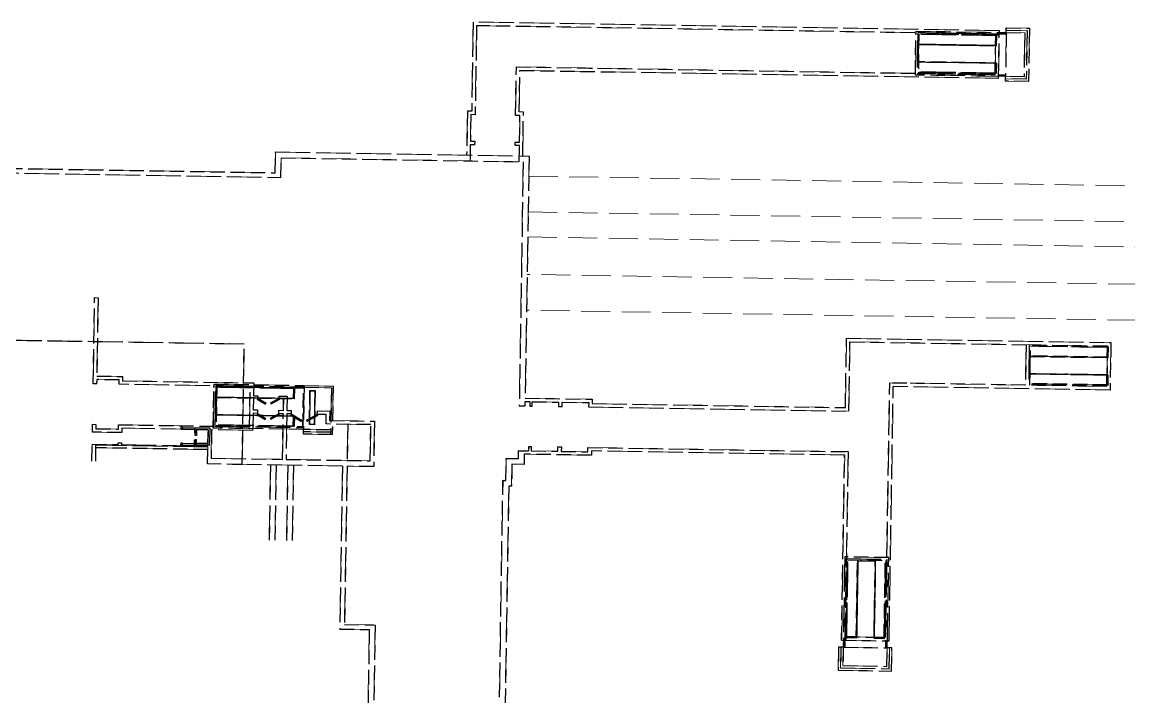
# Model space of a CAD drawing. Extents: x 0 to 531375, y 0 to 4335249.
# Drawn here: x 493308 to 493499.4, y 4325380.6 to 4325497.2 of the extents above; entities that cross this region are included whole.
import ezdxf

# ---------------------------------------------------------------- set-up
doc = ezdxf.new("R2010")
doc.units = 0
doc.linetypes.add('DASH', pattern=[0.35, 0.25, -0.1])
doc.layers.get('0').update_dxf_attribs({"lineweight": 15})
doc.layers.add('地铁', color=4, linetype='Continuous', lineweight=15)

# ---------------------------------------------------------------- blocks, each defined once
blk = doc.blocks.new('总图提取 2015 11 6')
at = {"layer": '地铁', "linetype": 'DASH', "lineweight": -3, "ltscale": 10}
for p, q in [((102427.14, 293081.66), (102426.89, 293066.26)), ((102518.13, 293080.18), (102427.14, 293081.66)), ((102427.73, 293081.05), (102427.48, 293065.66)), ((102517.52, 293079.59), (102427.73, 293081.05)), ((102503.6, 293072.51), (102503.72, 293080.11)), ((102503.72, 293080.11), (102519.32, 293079.86)), ((102504.02, 293079.81), (102503.9, 293072.81)), ((102519.32, 293079.56), (102504.02, 293079.81)), ((102504.21, 293079.6), (102504.11, 293073.01)), ((102518.11, 293079.38), (102504.21, 293079.6)), ((102517.69, 293079.38), (102504.21, 293079.6)), ((102517.51, 293079.39), (102504.21, 293079.6)), ((102518.11, 293079.38), (102504.21, 293079.6)), ((102517.69, 293079.32), (102504.21, 293079.54)), ((102517.4, 293072.59), (102517.52, 293079.59)), ((102517.51, 293079.39), (102517.48, 293077.59)), ((102517.48, 293077.59), (102517.51, 293079.39)), ((102517.66, 293077.58), (102517.69, 293079.38)), ((102517.99, 293071.98), (102518.13, 293080.18)), ((102519.32, 293079.86), (102519.2, 293072.56)), ((102519.32, 293079.86), (102519.33, 293080.66)), ((102519.32, 293079.86), (102519.33, 293080.66)), ((102519.32, 293079.86), (102522.52, 293079.81)), ((102519.32, 293079.86), (102522.52, 293079.81)), ((102519.33, 293080.66), (102523.33, 293080.59)), ((102519.33, 293080.66), (102523.33, 293080.59)), ((102519.33, 293080.26), (102522.93, 293080.2)), ((102519.33, 293080.26), (102522.93, 293080.2)), ((102522.52, 293079.81), (102522.4, 293072.21)), ((102522.52, 293079.81), (102522.4, 293072.21)), ((102522.93, 293080.2), (102522.79, 293071.8)), ((102522.93, 293080.2), (102522.79, 293071.8)), ((102523.33, 293080.59), (102523.18, 293071.39)), ((102523.33, 293080.59), (102523.18, 293071.39)), ((102504.18, 293077.8), (102517.48, 293077.59)), ((102515.33, 293077.62), (102504.18, 293077.8)), ((102515.78, 293077.61), (102504.18, 293077.8)), ((102517.66, 293077.65), (102504.19, 293077.87)), ((102517.66, 293077.58), (102510.2, 293077.71)), ((102434.48, 293065.54), (102434.61, 293073.94)), ((102434.61, 293073.94), (102517.4, 293072.59)), ((102447.16, 293073.73), (102447.76, 293073.73)), ((102517.61, 293074.52), (102504.13, 293074.74)), ((102504.14, 293074.8), (102517.43, 293074.59)), ((102504.14, 293074.8), (102515.28, 293074.62)), ((102515.73, 293074.62), (102504.14, 293074.8)), ((102517.61, 293074.58), (102510.15, 293074.71)), ((102517.4, 293072.79), (102517.43, 293074.59)), ((102517.43, 293074.59), (102517.4, 293072.79)), ((102517.61, 293074.58), (102517.58, 293072.79)), ((102435.08, 293066.13), (102435.2, 293073.33)), ((102435.2, 293073.33), (102517.99, 293071.98)), ((102519.2, 293072.26), (102503.6, 293072.51)), ((102503.9, 293072.81), (102519.2, 293072.56)), ((102517.58, 293072.85), (102504.11, 293073.07)), ((102504.11, 293073.01), (102517.4, 293072.79)), ((102517.58, 293072.79), (102504.11, 293073.01)), ((102517.4, 293072.79), (102504.11, 293073.01)), ((102504.11, 293073.01), (102517.4, 293072.79)), ((102519.18, 293071.46), (102519.2, 293072.26)), ((102519.18, 293071.46), (102519.2, 293072.26)), ((102522.79, 293071.8), (102519.19, 293071.86)), ((102522.79, 293071.8), (102519.19, 293071.86)), ((102519.2, 293072.56), (102519.2, 293072.26)), ((102522.4, 293072.21), (102519.2, 293072.26)), ((102519.2, 293072.26), (102519.2, 293072.26)), ((102522.4, 293072.21), (102519.2, 293072.26)), ((102519.2, 293072.26), (102519.2, 293072.26)), ((102523.18, 293071.39), (102519.18, 293071.46)), ((102523.18, 293071.39), (102519.18, 293071.46)), ((102426.14, 293066.28), (102426.01, 293058.68)), ((102426.89, 293066.26), (102426.14, 293066.28)), ((102435.83, 293066.12), (102435.08, 293066.13)), ((102435.71, 293058.52), (102435.83, 293066.12)), ((102426.73, 293065.67), (102426.65, 293061.07)), ((102427.48, 293065.66), (102426.73, 293065.67)), ((102435.23, 293065.53), (102434.48, 293065.54)), ((102435.15, 293060.93), (102435.23, 293065.53)), ((102426.64, 293060.47), (102426.6, 293057.67)), ((102427.39, 293060.46), (102426.64, 293060.47)), ((102426.65, 293061.07), (102427.4, 293061.06)), ((102427.4, 293061.06), (102427.39, 293060.46)), ((102434.39, 293060.34), (102434.4, 293060.94)), ((102435.14, 293060.33), (102434.39, 293060.34)), ((102434.4, 293060.94), (102435.15, 293060.93)), ((102435.09, 293057.53), (102435.14, 293060.33)), ((102392.9, 293055.62), (102392.96, 293059.22)), ((102392.96, 293059.22), (102436.81, 293058.5)), ((102436.81, 293058.5), (102436.13, 293016.66)), ((102293.57, 293056.44), (102393.88, 293054.8)), ((102294.19, 293057.23), (102392.9, 293055.62)), ((102393.88, 293054.8), (102393.94, 293058.2)), ((102393.94, 293058.2), (102435.79, 293057.52)), ((102435.79, 293057.52), (102435.11, 293015.32)), ((102361.42, 293019.13), (102361.67, 293034.03)), ((102361.67, 293034.03), (102362.27, 293034.02)), ((102362.27, 293034.02), (102362.04, 293020.47)), ((102387.54, 293026), (102342.04, 293026.74)), ((102387.52, 293025.98), (102342.04, 293026.72)), ((102387.18, 293005.18), (102387.52, 293025.98)), ((102387.2, 293005.18), (102387.54, 293026)), ((102491.51, 293015), (102491.7, 293027)), ((102491.7, 293027, 2.86), (102537.42, 293026.25, 2.86)), ((102492.1, 293014.39), (102492.29, 293026.39)), ((102492.29, 293026.39, 2.86), (102536.81, 293025.66, 2.86)), ((102522.75, 293025.89, 2.86), (102522.64, 293018.9, 2.86)), ((102523.31, 293025.89, 2.86), (102523.2, 293018.89, 2.86)), ((102523.4, 293018.88, 2.86), (102523.51, 293025.88, 2.86)), ((102537.42, 293026.25, 2.86), (102537.28, 293018.06, 2.86)), ((102536.95, 293023.73, 2.86), (102523.48, 293023.95, 2.86)), ((102523.48, 293023.88, 2.86), (102536.78, 293023.67, 2.86)), ((102523.48, 293023.88, 2.86), (102534.63, 293023.7, 2.86)), ((102535.08, 293023.69, 2.86), (102523.48, 293023.88, 2.86)), ((102523.51, 293025.68, 2.86), (102536.81, 293025.46, 2.86)), ((102536.98, 293025.46, 2.86), (102523.51, 293025.68, 2.86)), ((102536.81, 293025.46, 2.86), (102523.51, 293025.68, 2.86)), ((102536.98, 293025.4, 2.86), (102523.51, 293025.62, 2.86)), ((102536.81, 293025.66, 2.86), (102536.69, 293018.67, 2.86)), ((102536.81, 293025.46, 2.86), (102536.78, 293023.67, 2.86)), ((102536.78, 293023.67, 2.86), (102536.81, 293025.46, 2.86)), ((102536.95, 293023.66, 2.86), (102536.98, 293025.46, 2.86)), ((102536.95, 293023.66, 2.86), (102529.5, 293023.78, 2.86)), ((102362.04, 293020.47), (102366.52, 293020.39)), ((102366.52, 293020.39), (102366.51, 293019.64)), ((102523.43, 293020.88, 2.86), (102536.73, 293020.67, 2.86)), ((102534.58, 293020.7, 2.86), (102523.43, 293020.88, 2.86)), ((102535.03, 293020.69, 2.86), (102523.43, 293020.88, 2.86)), ((102536.9, 293020.6, 2.86), (102523.43, 293020.82, 2.86)), ((102536.9, 293020.66, 2.86), (102529.45, 293020.78, 2.86)), ((102536.7, 293018.87, 2.86), (102536.73, 293020.67, 2.86)), ((102536.73, 293020.67, 2.86), (102536.7, 293018.87, 2.86)), ((102536.9, 293020.33, 2.86), (102536.72, 293020.51, 2.86)), ((102536.9, 293020.26, 2.86), (102536.72, 293020.44, 2.86)), ((102536.89, 293020.19, 2.86), (102536.72, 293020.37, 2.86)), ((102536.89, 293020.13, 2.86), (102536.72, 293020.3, 2.86)), ((102536.89, 293020.06, 2.86), (102536.72, 293020.24, 2.86)), ((102536.89, 293019.99, 2.86), (102536.72, 293020.17, 2.86)), ((102536.89, 293019.92, 2.86), (102536.72, 293020.1, 2.86)), ((102536.9, 293020.4, 2.86), (102536.73, 293020.57, 2.86)), ((102536.9, 293020.46, 2.86), (102536.77, 293020.6, 2.86)), ((102536.9, 293020.53, 2.86), (102536.83, 293020.6, 2.86)), ((102536.9, 293020.66, 2.86), (102536.87, 293018.86, 2.86)), ((102362.02, 293019.12), (102361.42, 293019.13)), ((102361.42, 293019.13), (102361.42, 293019.13)), ((102362.03, 293019.87), (102362.02, 293019.12)), ((102365.91, 293019.8), (102362.03, 293019.87)), ((102365.9, 293019.05), (102365.91, 293019.8)), ((102388.57, 293018.68), (102365.9, 293019.05)), ((102366.51, 293019.64), (102389.18, 293019.27)), ((102382.82, 293018.58), (102382.71, 293011.98)), ((102396.29, 293018.36), (102382.82, 293018.58)), ((102396.11, 293018.36), (102382.82, 293018.58)), ((102396.29, 293018.29), (102382.82, 293018.51)), ((102388.45, 293011.69), (102388.57, 293018.68)), ((102389.18, 293019.27), (102389.14, 293017.07)), ((102396.11, 293018.36), (102396.09, 293016.56)), ((102396.09, 293016.56), (102396.11, 293018.36)), ((102396.26, 293016.56), (102396.29, 293018.36)), ((102498.46, 292975.28), (102499.18, 293019.28)), ((102499.05, 292974.67), (102499.77, 293018.67)), ((102502.15, 293019.23, 2.86), (102499.18, 293019.28, 2.86)), ((102537.28, 293018.06, 2.86), (102499.77, 293018.67, 2.86)), ((102536.69, 293018.67, 2.86), (102502.15, 293019.23, 2.86)), ((102536.87, 293018.93, 2.86), (102523.4, 293019.15, 2.86)), ((102536.7, 293018.87, 2.86), (102523.4, 293019.08, 2.86)), ((102536.87, 293018.86, 2.86), (102523.4, 293019.08, 2.86)), ((102536.7, 293018.87, 2.86), (102523.4, 293019.08, 2.86)), ((102536.88, 293019.12, 2.86), (102536.7, 293019.29, 2.86)), ((102536.88, 293019.05, 2.86), (102536.7, 293019.23, 2.86)), ((102536.87, 293018.98, 2.86), (102536.7, 293019.16, 2.86)), ((102536.86, 293018.93, 2.86), (102536.7, 293019.09, 2.86)), ((102536.79, 293018.93, 2.86), (102536.7, 293019.02, 2.86)), ((102536.73, 293018.93, 2.86), (102536.7, 293018.96, 2.86)), ((102536.89, 293019.72, 2.86), (102536.71, 293019.9, 2.86)), ((102536.89, 293019.66, 2.86), (102536.71, 293019.83, 2.86)), ((102536.88, 293019.59, 2.86), (102536.71, 293019.77, 2.86)), ((102536.88, 293019.52, 2.86), (102536.71, 293019.7, 2.86)), ((102536.88, 293019.45, 2.86), (102536.71, 293019.63, 2.86)), ((102536.88, 293019.39, 2.86), (102536.71, 293019.56, 2.86)), ((102536.88, 293019.32, 2.86), (102536.71, 293019.5, 2.86)), ((102536.88, 293019.25, 2.86), (102536.71, 293019.43, 2.86)), ((102536.88, 293019.18, 2.86), (102536.71, 293019.36, 2.86)), ((102536.89, 293019.86, 2.86), (102536.72, 293020.03, 2.86)), ((102536.89, 293019.79, 2.86), (102536.72, 293019.97, 2.86)), ((102396.26, 293016.62), (102382.79, 293016.84)), ((102382.79, 293016.78), (102396.09, 293016.56)), ((102393.94, 293016.6), (102382.79, 293016.78)), ((102394.39, 293016.59), (102382.79, 293016.78)), ((102396.26, 293016.56), (102388.81, 293016.68)), ((102389.14, 293016.67), (102389.1, 293014.62)), ((102389.14, 293017.07), (102389.87, 293017.06)), ((102389.86, 293016.66), (102389.14, 293016.67)), ((102389.76, 293016.49), (102391.24, 293015.61)), ((102389.87, 293017.06), (102389.86, 293016.66)), ((102389.86, 293016.66), (102391.34, 293015.78)), ((102393.56, 293016.6), (102392.05, 293015.77)), ((102393.66, 293016.43), (102392.15, 293015.6)), ((102393.56, 293016.6), (102393.57, 293017)), ((102394.36, 293016.59), (102393.56, 293016.6)), ((102393.57, 293017), (102394.97, 293016.98)), ((102394.33, 293014.54), (102394.36, 293016.59)), ((102394.97, 293016.98), (102394.93, 293014.53)), ((102436.13, 293016.66), (102447.73, 293016.47)), ((102447.73, 293016.47), (102447.71, 293015.72)), ((102389.1, 293014.62), (102389.83, 293014.61)), ((102389.83, 293014.61), (102389.82, 293014.01)), ((102393.52, 293013.95), (102393.53, 293014.55)), ((102393.53, 293014.55), (102394.33, 293014.54)), ((102394.93, 293014.53), (102395.69, 293014.52)), ((102395.69, 293014.52), (102395.68, 293013.92)), ((102400.18, 293013.84), (102400.19, 293014.44)), ((102400.19, 293014.44), (102402.33, 293014.41)), ((102402.33, 293014.41), (102402.3, 293012.78)), ((102435.11, 293015.32), (102436.11, 293015.31)), ((102436.11, 293015.31), (102436.12, 293016.06)), ((102436.12, 293016.06), (102436.12, 293016.06)), ((102436.12, 293016.06), (102436.92, 293016.04)), ((102436.92, 293016.04), (102436.91, 293015.29)), ((102436.91, 293015.29), (102437.31, 293015.29)), ((102437.31, 293015.29), (102437.32, 293016.04)), ((102437.32, 293016.04), (102441.92, 293015.96)), ((102441.92, 293015.96), (102441.9, 293015.21)), ((102441.9, 293015.21), (102442.5, 293015.2)), ((102442.5, 293015.2), (102442.52, 293015.95)), ((102442.52, 293015.95), (102447.12, 293015.88)), ((102447.12, 293015.88), (102447.1, 293015.13)), ((102447.1, 293015.13), (102492.1, 293014.39)), ((102447.71, 293015.72), (102491.51, 293015)), ((102382.74, 293013.78), (102396.04, 293013.56)), ((102382.74, 293013.78), (102393.89, 293013.6)), ((102394.34, 293013.59), (102382.74, 293013.78)), ((102396.21, 293013.49), (102382.74, 293013.71)), ((102396.21, 293013.56), (102388.76, 293013.68)), ((102389.09, 293014.03), (102389.04, 293011.08)), ((102389.82, 293014.01), (102389.09, 293014.03)), ((102389.72, 293013.84), (102391.19, 293012.96)), ((102389.82, 293014.01), (102391.3, 293013.13)), ((102393.52, 293013.95), (102392.01, 293013.12)), ((102393.61, 293013.78), (102392.11, 293012.95)), ((102394.32, 293013.94), (102393.52, 293013.95)), ((102394.19, 293006.07), (102394.32, 293013.94)), ((102394.92, 293013.93), (102394.79, 293006.06)), ((102395.68, 293013.92), (102394.92, 293013.93)), ((102395.57, 293013.75), (102397.46, 293012.62)), ((102395.68, 293013.92), (102397.57, 293012.79)), ((102396.01, 293011.76), (102396.04, 293013.56)), ((102396.04, 293013.56), (102396.01, 293011.76)), ((102396.21, 293013.56), (102396.18, 293011.76)), ((102400.18, 293013.84), (102398.25, 293012.78)), ((102400.27, 293013.67), (102398.35, 293012.6)), ((102401.72, 293013.82), (102400.18, 293013.84)), ((102401.69, 293012.19), (102401.72, 293013.82)), ((102402.3, 293012.78), (102410.06, 293012.66)), ((102410.06, 293012.66), (102409.93, 293004.81)), ((102361.29, 293010.78), (102361.31, 293012.13)), ((102366.37, 293010.7), (102361.29, 293010.78)), ((102361.31, 293012.13), (102361.91, 293012.12)), ((102361.91, 293012.12), (102361.9, 293011.37)), ((102361.9, 293011.37), (102365.78, 293011.31)), ((102365.78, 293011.31), (102365.79, 293012.06)), ((102365.79, 293012.06), (102388.45, 293011.69)), ((102366.38, 293011.45), (102366.37, 293010.7)), ((102379.1, 293011.24), (102366.38, 293011.45)), ((102376.6, 293011.58, 0), (102376.6, 293011.28, 0)), ((102376.9, 293011.57, 0), (102376.6, 293011.58, 0)), ((102376.6, 293011.28, 0), (102376.9, 293011.27, 0)), ((102376.9, 293011.27, 0), (102376.9, 293011.57, 0)), ((102376.9, 293011.57, 0), (102379, 293011.54, 0)), ((102376.9, 293011.27, 0), (102379, 293011.24, 0)), ((102376.9, 293011.27, 0), (102376.9, 293011.27, 0)), ((102379.08, 293010.19), (102379.1, 293011.24)), ((102379.1, 293011.24), (102379.09, 293010.64)), ((102379.09, 293010.64), (102379.29, 293010.63)), ((102379.3, 293011.23), (102379.28, 293010.18)), ((102379.29, 293010.63), (102379.3, 293011.23)), ((102381.3, 293011.2), (102379.3, 293011.23)), ((102381.25, 293008.35), (102381.3, 293011.2)), ((102381.9, 293011.19), (102381.82, 293006.27)), ((102389.04, 293011.08), (102381.9, 293011.19)), ((102396.18, 293011.82), (102382.71, 293012.04)), ((102396.18, 293011.76), (102382.71, 293011.98)), ((102396.01, 293011.76), (102382.71, 293011.98)), ((102409.45, 293012.07), (102401.69, 293012.19)), ((102405.45, 293012.13), (102405.35, 293005.88)), ((102409.45, 293012.07), (102405.45, 293012.13)), ((102409.35, 293005.82), (102409.45, 293012.07)), ((102409.35, 293005.82), (102409.45, 293012.07)), ((102361.2, 293005.78), (102361.25, 293008.68)), ((102361.25, 293008.68), (102365.73, 293008.61)), ((102365.73, 293008.61), (102365.74, 293008.91)), ((102365.74, 293008.91), (102366.34, 293008.9)), ((102366.34, 293008.9), (102366.33, 293008.6)), ((102366.33, 293008.6), (102379.05, 293008.39)), ((102376.56, 293008.88, 0), (102376.55, 293008.58, 0)), ((102376.55, 293008.58, 0), (102376.85, 293008.57, 0)), ((102376.86, 293008.87, 0), (102376.56, 293008.88, 0)), ((102376.85, 293008.57, 0), (102376.86, 293008.87, 0)), ((102376.85, 293008.57, 0), (102378.95, 293008.54, 0)), ((102376.86, 293008.87, 0), (102378.96, 293008.84, 0)), ((102376.86, 293008.87, 0), (102376.86, 293008.87, 0)), ((102379.05, 293008.39), (102379.06, 293008.99)), ((102379.07, 293009.44), (102379.06, 293008.84)), ((102379.06, 293008.99), (102379.26, 293008.98)), ((102379.27, 293009.43), (102379.07, 293009.44)), ((102379.28, 293010.18), (102379.08, 293010.19)), ((102379.26, 293008.98), (102379.25, 293008.39)), ((102379.26, 293008.83), (102379.27, 293009.43)), ((102361.85, 293008.52), (102361.8, 293005.77)), ((102361.84, 293008.07), (102361.8, 293005.77)), ((102381.24, 293007.75), (102361.84, 293008.07)), ((102381.25, 293008.2), (102361.85, 293008.52)), ((102379.25, 293008.39), (102381.25, 293008.35)), ((102381.2, 293005.28), (102381.25, 293008.2)), ((102381.2, 293005.28), (102381.24, 293007.75)), ((102434.96, 293006.2), (102434.98, 293007.57)), ((102434.98, 293007.57), (102436.78, 293007.55)), ((102435.97, 293006.96), (102435.94, 293005.18)), ((102447.57, 293006.77), (102435.97, 293006.96)), ((102436.78, 293007.55), (102436.79, 293008.3)), ((102436.79, 293008.3), (102437.19, 293008.29)), ((102437.19, 293008.29), (102437.18, 293007.54)), ((102437.18, 293007.54), (102441.78, 293007.46)), ((102441.78, 293007.46), (102441.79, 293008.21)), ((102441.79, 293008.21), (102442.39, 293008.2)), ((102442.39, 293008.2), (102442.38, 293007.45)), ((102442.38, 293007.45), (102446.98, 293007.38)), ((102446.98, 293007.38), (102446.99, 293008.13)), ((102446.99, 293008.13), (102491.98, 293007.39)), ((102447.58, 293007.52), (102447.57, 293006.77)), ((102491.37, 293006.8), (102447.58, 293007.52)), ((102490.85, 292974.81), (102491.37, 293006.8)), ((102491.98, 293007.39), (102491.46, 292975.4)), ((102404.53, 293004.9), (102381.2, 293005.28)), ((102404.53, 293004.9), (102381.2, 293005.28)), ((102381.82, 293006.27), (102394.19, 293006.07)), ((102392.07, 293005.1), (102391.86, 292992.06)), ((102393.07, 293005.08), (102392.86, 292992.04)), ((102394.79, 293006.06), (102409.35, 293005.82)), ((102395.07, 293005.05), (102394.86, 292992.01)), ((102396.07, 293005.03), (102395.86, 292991.99)), ((102404.53, 293004.9), (102404.07, 292976.73)), ((102405.33, 293004.88), (102404.88, 292977.51)), ((102409.93, 293004.81), (102405.33, 293004.88)), ((102405.35, 293005.88), (102409.35, 293005.82)), ((102432.79, 293002.43), (102432.86, 293006.23)), ((102432.86, 293006.23), (102434.96, 293006.2)), ((102433.84, 293005.22), (102433.78, 293001.42)), ((102433.84, 293005.22), (102433.78, 293001.61)), ((102435.94, 293005.18), (102433.84, 293005.22)), ((102430.08, 292866.94), (102432.29, 293002.44)), ((102433.28, 293001.43), (102431.1, 292867.92)), ((102432.29, 293002.44), (102432.79, 293002.43)), ((102433.78, 293001.42), (102433.28, 293001.43)), ((102491.39, 292989.2), (102491.13, 292973.6)), ((102498.99, 292989.08), (102491.39, 292989.2)), ((102491.43, 292973.6), (102491.68, 292988.9)), ((102491.65, 292974.8), (102491.88, 292988.69)), ((102491.65, 292974.8), (102491.88, 292988.69)), ((102491.66, 292975.22), (102491.88, 292988.69)), ((102491.66, 292975.4), (102491.88, 292988.69)), ((102491.68, 292988.9), (102498.68, 292988.78)), ((102491.72, 292975.22), (102491.94, 292988.69)), ((102491.88, 292988.69), (102498.48, 292988.59)), ((102493.39, 292975.19), (102493.61, 292988.67)), ((102493.68, 292988.66), (102493.46, 292975.37)), ((102493.49, 292977.07), (102493.68, 292988.66)), ((102493.5, 292977.52), (102493.68, 292988.66)), ((102496.67, 292988.42), (102493.67, 292988.46)), ((102496.68, 292988.62), (102496.46, 292975.32)), ((102496.49, 292977.02), (102496.68, 292988.62)), ((102496.68, 292988.62), (102496.5, 292977.47)), ((102496.52, 292975.14), (102496.74, 292988.61)), ((102498.19, 292975.11), (102498.41, 292988.59)), ((102498.48, 292988.59), (102498.26, 292975.29)), ((102498.26, 292975.11), (102498.48, 292988.59)), ((102498.26, 292975.29), (102498.48, 292988.59)), ((102498.48, 292988.59), (102498.26, 292975.29)), ((102498.68, 292988.78), (102498.43, 292973.48)), ((102498.73, 292973.48), (102498.99, 292989.08)), ((102493.46, 292975.19), (102493.58, 292982.64)), ((102496.46, 292975.14), (102496.58, 292982.6)), ((102404.07, 292976.73), (102409.17, 292976.64)), ((102404.88, 292977.51), (102410.18, 292977.43)), ((102409.17, 292976.64), (102408.19, 292916.78)), ((102410.18, 292977.43), (102409.18, 292916.16)), ((102490.85, 292974.81), (102499.05, 292974.67)), ((102491.46, 292975.4), (102498.46, 292975.28)), ((102491.66, 292975.4), (102493.46, 292975.37)), ((102493.46, 292975.37), (102491.66, 292975.4)), ((102493.46, 292975.19), (102491.66, 292975.22)), ((102498.26, 292975.29), (102496.46, 292975.32)), ((102496.46, 292975.32), (102498.26, 292975.29)), ((102496.46, 292975.14), (102498.26, 292975.11)), ((102490.33, 292973.62), (102490.27, 292969.62)), ((102490.33, 292973.62), (102490.27, 292969.62)), ((102491.13, 292973.6), (102490.33, 292973.62)), ((102491.13, 292973.6), (102490.33, 292973.62)), ((102490.73, 292973.61), (102490.67, 292970.01)), ((102490.73, 292973.61), (102490.67, 292970.01)), ((102491.13, 292973.6), (102491.08, 292970.4)), ((102491.13, 292973.6), (102491.08, 292970.4)), ((102491.13, 292973.6), (102498.43, 292973.48)), ((102498.43, 292973.48), (102498.73, 292973.48)), ((102498.68, 292970.28), (102498.73, 292973.48)), ((102498.68, 292970.28), (102498.73, 292973.48)), ((102498.73, 292973.48), (102498.73, 292973.48)), ((102498.73, 292973.48), (102498.73, 292973.48)), ((102499.53, 292973.47), (102498.73, 292973.48)), ((102499.53, 292973.47), (102498.73, 292973.48)), ((102499.07, 292969.87), (102499.13, 292973.47)), ((102499.07, 292969.87), (102499.13, 292973.47)), ((102499.47, 292969.47), (102499.53, 292973.47)), ((102499.47, 292969.47), (102499.53, 292973.47)), ((102491.08, 292970.4), (102498.68, 292970.28)), ((102491.08, 292970.4), (102498.68, 292970.28)), ((102490.27, 292969.62), (102499.47, 292969.47)), ((102490.27, 292969.62), (102499.47, 292969.47)), ((102490.67, 292970.01), (102499.07, 292969.87)), ((102490.67, 292970.01), (102499.07, 292969.87))]:
    blk.add_line(p, q, dxfattribs=at)
at = {"layer": '地铁', "linetype": 'DASH', "lineweight": -3, "ltscale": 10, "extrusion": (2.27868e-08, 3.18785e-08, 1)}
for p, q in [((102379.29, 293010.63), (102378.99, 293010.64)), ((102378.97, 293009.44), (102379.27, 293009.43))]:
    blk.add_line(p, q, dxfattribs=at)
at = {"layer": '地铁', "linetype": 'DASH', "lineweight": -3, "ltscale": 10}
for points in [[(102397.92, 293018.53), (102382.62, 293018.78), (102382.51, 293011.78), (102397.8, 293011.53), (102397.8, 293011.23), (102382.2, 293011.49), (102382.32, 293019.09), (102397.92, 293018.83), (102397.8, 293011.53)], [(102382.21, 293011.79), (102382.32, 293018.79)], [(102382.51, 293011.78), (102382.62, 293018.78)], [(102396.71, 293018.35), (102382.82, 293018.58)], [(102397.81, 293018.33), (102382.82, 293018.58)], [(102397.7, 293011.53), (102397.82, 293018.53)], [(102397.7, 293011.53), (102397.82, 293018.53)], [(102397.92, 293018.83), (102402.92, 293018.75), (102402.78, 293010.35)], [(102397.92, 293018.53), (102402.62, 293018.45), (102402.48, 293010.36), (102402.48, 293010.36)], [(102382.71, 293011.98), (102396.01, 293011.76)], [(102382.71, 293011.98), (102397.71, 293011.73)], [(102402.78, 293010.35), (102397.79, 293010.43), (102397.8, 293011.23)], [(102402.78, 293010.35), (102397.79, 293010.43), (102397.8, 293011.23)], [(102402.49, 293010.76), (102397.79, 293010.83)], [(102402.49, 293010.76), (102397.79, 293010.83)], [(102402.5, 293011.16), (102397.8, 293011.23), (102397.8, 293011.23)], [(102402.5, 293011.16), (102397.8, 293011.23), (102397.8, 293011.23)]]:
    blk.add_lwpolyline(points, dxfattribs=at)
for points in [[(102399.71, 293012.05), (102398.81, 293012.07), (102398.91, 293017.97), (102399.81, 293017.95)], [(102399.66, 293012.1), (102398.86, 293012.12), (102398.96, 293017.91), (102399.76, 293017.9)]]:
    blk.add_lwpolyline(points, close=True, dxfattribs=at)
at = {"layer": '地铁', "linetype": 'DASH', "lineweight": -3, "ltscale": 10, "elevation": 0}
for points in [[(102378.99, 293010.64), (102379, 293011.54), (102381.6, 293011.5), (102381.55, 293008.5), (102378.95, 293008.54), (102378.97, 293009.44)], [(102379.29, 293010.63), (102379.3, 293011.23), (102381.3, 293011.2), (102381.26, 293008.8), (102379.26, 293008.83), (102379.27, 293009.43)]]:
    blk.add_lwpolyline(points, dxfattribs=at)
blk = doc.blocks.new('A$C1FB5052D')
blk.add_blockref('总图提取 2015 11 6', (-107044.53, -294821.73))
blk = doc.blocks.new('天津2000地铁')
at = {"layer": '地铁', "linetype": 'DASH', "ltscale": 20}
for p, q in [((-4617.39, -1740.06), (-4617.64, -1755.46)), ((-4526.4, -1741.55), (-4617.39, -1740.06)), ((-4616.8, -1740.67), (-4617.05, -1756.07)), ((-4527.01, -1742.14), (-4616.8, -1740.67)), ((-4526.53, -1749.75), (-4526.4, -1741.55)), ((-4525.21, -1741.87), (-4525.19, -1741.07)), ((-4525.21, -1741.87), (-4525.19, -1741.07)), ((-4525.2, -1741.47), (-4521.6, -1741.53)), ((-4525.2, -1741.47), (-4521.6, -1741.53)), ((-4525.19, -1741.07), (-4521.19, -1741.13)), ((-4525.19, -1741.07), (-4521.19, -1741.13)), ((-4521.6, -1741.53), (-4521.74, -1749.93)), ((-4521.6, -1741.53), (-4521.74, -1749.93)), ((-4521.19, -1741.13), (-4521.34, -1750.33)), ((-4521.19, -1741.13), (-4521.34, -1750.33)), ((-4540.93, -1749.21), (-4540.8, -1741.61)), ((-4540.8, -1741.61), (-4525.21, -1741.87)), ((-4540.51, -1741.92), (-4540.62, -1748.92)), ((-4525.21, -1742.17), (-4540.51, -1741.92)), ((-4540.31, -1742.12), (-4540.42, -1748.72)), ((-4526.41, -1742.35), (-4540.31, -1742.12)), ((-4526.84, -1742.34), (-4540.31, -1742.12)), ((-4527.01, -1742.34), (-4540.31, -1742.12)), ((-4526.41, -1742.35), (-4540.31, -1742.12)), ((-4526.84, -1742.41), (-4540.31, -1742.19)), ((-4527.12, -1749.14), (-4527.01, -1742.14)), ((-4527.01, -1742.34), (-4527.04, -1744.14)), ((-4527.04, -1744.14), (-4527.01, -1742.34)), ((-4526.87, -1744.14), (-4526.84, -1742.34)), ((-4525.21, -1741.87), (-4525.32, -1749.17)), ((-4525.21, -1741.87), (-4522.01, -1741.92)), ((-4525.21, -1741.87), (-4522.01, -1741.92)), ((-4522.01, -1741.92), (-4522.13, -1749.52)), ((-4522.01, -1741.92), (-4522.13, -1749.52)), ((-4526.87, -1744.08), (-4540.34, -1743.86)), ((-4540.34, -1743.92), (-4527.04, -1744.14)), ((-4529.19, -1744.1), (-4540.34, -1743.92)), ((-4528.74, -1744.11), (-4540.34, -1743.92)), ((-4526.87, -1744.14), (-4534.32, -1744.02)), ((-4540.39, -1746.92), (-4527.09, -1747.14)), ((-4540.39, -1746.92), (-4529.24, -1747.1)), ((-4528.79, -1747.11), (-4540.39, -1746.92)), ((-4526.92, -1747.21), (-4540.39, -1746.99)), ((-4526.92, -1747.14), (-4534.37, -1747.02)), ((-4527.12, -1748.94), (-4527.09, -1747.14)), ((-4527.09, -1747.14), (-4527.12, -1748.94)), ((-4526.92, -1747.14), (-4526.95, -1748.94)), ((-4610.05, -1756.19), (-4609.91, -1747.79)), ((-4609.91, -1747.79), (-4527.12, -1749.14)), ((-4609.44, -1755.6), (-4609.32, -1748.4)), ((-4609.32, -1748.4), (-4526.53, -1749.75)), ((-4597.36, -1747.99), (-4596.76, -1748)), ((-4525.33, -1749.47), (-4540.93, -1749.21)), ((-4540.62, -1748.92), (-4525.32, -1749.17)), ((-4526.94, -1748.88), (-4540.42, -1748.66)), ((-4540.42, -1748.72), (-4527.12, -1748.94)), ((-4526.95, -1748.94), (-4540.42, -1748.72)), ((-4527.12, -1748.94), (-4540.42, -1748.72)), ((-4540.42, -1748.72), (-4527.12, -1748.94)), ((-4525.32, -1749.17), (-4525.33, -1749.47)), ((-4525.34, -1750.27), (-4525.33, -1749.47)), ((-4525.34, -1750.27), (-4525.33, -1749.47)), ((-4521.74, -1749.93), (-4525.34, -1749.87)), ((-4521.74, -1749.93), (-4525.34, -1749.87)), ((-4521.34, -1750.33), (-4525.34, -1750.27)), ((-4521.34, -1750.33), (-4525.34, -1750.27)), ((-4522.13, -1749.52), (-4525.33, -1749.47)), ((-4525.33, -1749.47), (-4525.33, -1749.47)), ((-4522.13, -1749.52), (-4525.33, -1749.47)), ((-4525.33, -1749.47), (-4525.33, -1749.47)), ((-4618.39, -1755.45), (-4618.51, -1763.05)), ((-4617.64, -1755.46), (-4618.39, -1755.45)), ((-4617.8, -1756.06), (-4617.87, -1760.66)), ((-4617.05, -1756.07), (-4617.8, -1756.06)), ((-4609.3, -1756.2), (-4610.05, -1756.19)), ((-4608.69, -1755.61), (-4609.44, -1755.6)), ((-4609.38, -1760.8), (-4609.3, -1756.2)), ((-4608.81, -1763.21), (-4608.69, -1755.61)), ((-4617.87, -1760.66), (-4617.12, -1760.67)), ((-4617.12, -1760.67), (-4617.13, -1761.27)), ((-4651.63, -1766.11), (-4651.57, -1762.51)), ((-4651.57, -1762.51), (-4607.71, -1763.23)), ((-4617.88, -1761.26), (-4617.93, -1764.06)), ((-4617.13, -1761.27), (-4617.88, -1761.26)), ((-4610.14, -1761.39), (-4610.13, -1760.79)), ((-4609.39, -1761.4), (-4610.14, -1761.39)), ((-4610.13, -1760.79), (-4609.38, -1760.8)), ((-4609.43, -1764.2), (-4609.39, -1761.4)), ((-4750.34, -1764.5), (-4651.63, -1766.11)), ((-4650.64, -1766.92), (-4650.59, -1763.53)), ((-4650.59, -1763.53), (-4608.73, -1764.21)), ((-4608.73, -1764.21), (-4609.42, -1806.4)), ((-4607.71, -1763.23), (-4608.4, -1805.07)), ((-4750.95, -1765.29), (-4650.64, -1766.92)), ((-4607.77, -1766.67), (-4328.01, -1771.24)), ((-4607.87, -1772.87), (-4328.11, -1777.44)), ((-4607.94, -1777.21), (-4328.18, -1781.78)), ((-4460.61, -1786.08), (-4608.05, -1783.67)), ((-4683.1, -1802.6), (-4682.86, -1787.7)), ((-4682.86, -1787.7), (-4682.26, -1787.71)), ((-4682.26, -1787.71), (-4682.48, -1801.26)), ((-4460.72, -1792.28), (-4608.15, -1789.87)), ((-4656.99, -1795.73), (-4702.48, -1794.98)), ((-4657.01, -1795.74), (-4702.48, -1795)), ((-4553.02, -1806.72), (-4552.82, -1794.73)), ((-4552.82, -1794.73, 2.86), (-4507.11, -1795.47, 2.86)), ((-4657.35, -1816.55), (-4657.01, -1795.74)), ((-4657.33, -1816.55), (-4656.99, -1795.73)), ((-4552.43, -1807.33), (-4552.23, -1795.34)), ((-4552.23, -1795.34, 2.86), (-4507.72, -1796.06, 2.86)), ((-4521.77, -1795.83, 2.86), (-4521.89, -1802.83, 2.86)), ((-4521.22, -1795.84, 2.86), (-4521.33, -1802.84, 2.86)), ((-4521.13, -1802.84, 2.86), (-4521.02, -1795.85, 2.86)), ((-4521.02, -1796.05, 2.86), (-4507.72, -1796.26, 2.86)), ((-4507.55, -1796.27, 2.86), (-4521.02, -1796.05, 2.86)), ((-4507.72, -1796.26, 2.86), (-4521.02, -1796.05, 2.86)), ((-4507.55, -1796.33, 2.86), (-4521.02, -1796.11, 2.86)), ((-4507.72, -1796.06, 2.86), (-4507.83, -1803.06, 2.86)), ((-4507.72, -1796.26, 2.86), (-4507.75, -1798.06, 2.86)), ((-4507.75, -1798.06, 2.86), (-4507.72, -1796.26, 2.86)), ((-4507.57, -1798.06, 2.86), (-4507.55, -1796.27, 2.86)), ((-4507.11, -1795.47, 2.86), (-4507.24, -1803.67, 2.86)), ((-4507.57, -1798, 2.86), (-4521.05, -1797.78, 2.86)), ((-4521.05, -1797.84, 2.86), (-4507.75, -1798.06, 2.86)), ((-4521.05, -1797.84, 2.86), (-4509.9, -1798.03, 2.86)), ((-4509.45, -1798.03, 2.86), (-4521.05, -1797.84, 2.86)), ((-4507.57, -1798.06, 2.86), (-4515.03, -1797.94, 2.86)), ((-4521.1, -1800.84, 2.86), (-4507.8, -1801.06, 2.86)), ((-4509.95, -1801.03, 2.86), (-4521.1, -1800.84, 2.86)), ((-4509.5, -1801.03, 2.86), (-4521.1, -1800.84, 2.86)), ((-4507.62, -1801.13, 2.86), (-4521.1, -1800.91, 2.86)), ((-4682.5, -1802.61), (-4683.1, -1802.6)), ((-4683.1, -1802.6), (-4683.1, -1802.6)), ((-4682.49, -1801.86), (-4682.5, -1802.61)), ((-4678.61, -1801.92), (-4682.49, -1801.86)), ((-4682.48, -1801.26), (-4678, -1801.33)), ((-4678.62, -1802.67), (-4678.61, -1801.92)), ((-4655.96, -1803.04), (-4678.62, -1802.67)), ((-4678, -1801.33), (-4678.01, -1802.08)), ((-4678.01, -1802.08), (-4655.35, -1802.45)), ((-4655.35, -1802.45), (-4655.38, -1804.65)), ((-4546.07, -1846.44), (-4545.35, -1802.45)), ((-4542.38, -1802.5, 2.86), (-4545.35, -1802.45, 2.86)), ((-4507.83, -1803.06, 2.86), (-4542.38, -1802.5, 2.86)), ((-4507.65, -1802.8, 2.86), (-4521.13, -1802.58, 2.86)), ((-4507.83, -1802.86, 2.86), (-4521.13, -1802.64, 2.86)), ((-4507.65, -1802.86, 2.86), (-4521.13, -1802.64, 2.86)), ((-4507.83, -1802.86, 2.86), (-4521.13, -1802.64, 2.86)), ((-4507.62, -1801.06, 2.86), (-4515.08, -1800.94, 2.86)), ((-4507.83, -1802.86, 2.86), (-4507.8, -1801.06, 2.86)), ((-4507.8, -1801.06, 2.86), (-4507.83, -1802.86, 2.86)), ((-4507.73, -1802.8, 2.86), (-4507.83, -1802.7, 2.86)), ((-4507.8, -1802.8, 2.86), (-4507.83, -1802.77, 2.86)), ((-4507.64, -1802.27, 2.86), (-4507.82, -1802.1, 2.86)), ((-4507.64, -1802.34, 2.86), (-4507.82, -1802.16, 2.86)), ((-4507.65, -1802.41, 2.86), (-4507.82, -1802.23, 2.86)), ((-4507.65, -1802.48, 2.86), (-4507.82, -1802.3, 2.86)), ((-4507.65, -1802.54, 2.86), (-4507.82, -1802.37, 2.86)), ((-4507.65, -1802.61, 2.86), (-4507.82, -1802.43, 2.86)), ((-4507.65, -1802.68, 2.86), (-4507.82, -1802.5, 2.86)), ((-4507.65, -1802.75, 2.86), (-4507.82, -1802.57, 2.86)), ((-4507.67, -1802.8, 2.86), (-4507.82, -1802.63, 2.86)), ((-4507.63, -1801.67, 2.86), (-4507.81, -1801.49, 2.86)), ((-4507.63, -1801.74, 2.86), (-4507.81, -1801.56, 2.86)), ((-4507.64, -1801.8, 2.86), (-4507.81, -1801.62, 2.86)), ((-4507.64, -1801.87, 2.86), (-4507.81, -1801.69, 2.86)), ((-4507.64, -1801.94, 2.86), (-4507.81, -1801.76, 2.86)), ((-4507.64, -1802, 2.86), (-4507.81, -1801.83, 2.86)), ((-4507.64, -1802.07, 2.86), (-4507.81, -1801.89, 2.86)), ((-4507.64, -1802.14, 2.86), (-4507.81, -1801.96, 2.86)), ((-4507.64, -1802.21, 2.86), (-4507.81, -1802.03, 2.86)), ((-4507.63, -1801.33, 2.86), (-4507.8, -1801.15, 2.86)), ((-4507.63, -1801.4, 2.86), (-4507.8, -1801.22, 2.86)), ((-4507.63, -1801.47, 2.86), (-4507.8, -1801.29, 2.86)), ((-4507.63, -1801.53, 2.86), (-4507.8, -1801.36, 2.86)), ((-4507.63, -1801.6, 2.86), (-4507.8, -1801.42, 2.86)), ((-4507.63, -1801.26, 2.86), (-4507.76, -1801.13, 2.86)), ((-4507.63, -1801.2, 2.86), (-4507.69, -1801.13, 2.86)), ((-4507.62, -1801.06, 2.86), (-4507.65, -1802.86, 2.86)), ((-4661.71, -1803.15), (-4661.82, -1809.75)), ((-4648.24, -1803.37), (-4661.71, -1803.15)), ((-4648.41, -1803.37), (-4661.71, -1803.15)), ((-4648.24, -1803.43), (-4661.71, -1803.21)), ((-4656.07, -1810.04), (-4655.96, -1803.04)), ((-4655.38, -1804.65), (-4654.66, -1804.66)), ((-4654.66, -1804.66), (-4654.66, -1805.06)), ((-4650.96, -1805.12), (-4650.96, -1804.72)), ((-4650.96, -1804.72), (-4649.56, -1804.75)), ((-4649.56, -1804.75), (-4649.6, -1807.2)), ((-4648.41, -1803.37), (-4648.44, -1805.17)), ((-4648.44, -1805.17), (-4648.41, -1803.37)), ((-4648.27, -1805.17), (-4648.24, -1803.37)), ((-4545.48, -1847.05), (-4544.76, -1803.06)), ((-4507.24, -1803.67, 2.86), (-4544.76, -1803.06, 2.86)), ((-4648.26, -1805.1), (-4661.74, -1804.88)), ((-4661.74, -1804.95), (-4648.44, -1805.17)), ((-4650.59, -1805.13), (-4661.74, -1804.95)), ((-4650.14, -1805.14), (-4661.74, -1804.95)), ((-4648.27, -1805.17), (-4655.72, -1805.05)), ((-4655.39, -1805.05), (-4655.42, -1807.1)), ((-4654.66, -1805.06), (-4655.39, -1805.05)), ((-4654.77, -1805.24), (-4653.29, -1806.12)), ((-4654.66, -1805.06), (-4653.19, -1805.95)), ((-4650.96, -1805.12), (-4652.47, -1805.96)), ((-4650.87, -1805.3), (-4652.37, -1806.13)), ((-4650.16, -1805.14), (-4650.96, -1805.12)), ((-4650.2, -1807.19), (-4650.16, -1805.14)), ((-4609.42, -1806.4), (-4608.42, -1806.42)), ((-4608.42, -1806.42), (-4608.41, -1805.67)), ((-4608.41, -1805.67), (-4608.41, -1805.67)), ((-4608.41, -1805.67), (-4607.61, -1805.68)), ((-4608.4, -1805.07), (-4596.8, -1805.26)), ((-4607.61, -1805.68), (-4607.62, -1806.43)), ((-4607.62, -1806.43), (-4607.22, -1806.44)), ((-4607.22, -1806.44), (-4607.21, -1805.69)), ((-4607.21, -1805.69), (-4602.61, -1805.76)), ((-4602.61, -1805.76), (-4602.62, -1806.51)), ((-4602.62, -1806.51), (-4602.02, -1806.52)), ((-4602.02, -1806.52), (-4602.01, -1805.77)), ((-4602.01, -1805.77), (-4597.41, -1805.85)), ((-4597.41, -1805.85), (-4597.42, -1806.6)), ((-4597.42, -1806.6), (-4552.43, -1807.33)), ((-4596.8, -1805.26), (-4596.81, -1806.01)), ((-4596.81, -1806.01), (-4553.02, -1806.72)), ((-4661.79, -1807.95), (-4648.49, -1808.17)), ((-4661.79, -1807.95), (-4650.64, -1808.13)), ((-4650.19, -1808.14), (-4661.79, -1807.95)), ((-4648.32, -1808.23), (-4661.79, -1808.01)), ((-4648.31, -1808.17), (-4655.77, -1808.05)), ((-4655.43, -1807.7), (-4655.48, -1810.65)), ((-4654.71, -1807.71), (-4655.43, -1807.7)), ((-4655.42, -1807.1), (-4654.7, -1807.11)), ((-4654.81, -1807.89), (-4653.33, -1808.77)), ((-4654.7, -1807.11), (-4654.71, -1807.71)), ((-4654.71, -1807.71), (-4653.23, -1808.59)), ((-4651.01, -1807.77), (-4652.51, -1808.61)), ((-4650.91, -1807.95), (-4652.42, -1808.78)), ((-4651.01, -1807.77), (-4651, -1807.17)), ((-4650.21, -1807.79), (-4651.01, -1807.77)), ((-4651, -1807.17), (-4650.2, -1807.19)), ((-4650.34, -1815.66), (-4650.21, -1807.79)), ((-4649.61, -1807.8), (-4649.74, -1815.67)), ((-4648.85, -1807.81), (-4649.61, -1807.8)), ((-4649.6, -1807.2), (-4648.84, -1807.21)), ((-4648.95, -1807.98), (-4647.06, -1809.11)), ((-4648.84, -1807.21), (-4648.85, -1807.81)), ((-4648.85, -1807.81), (-4646.96, -1808.94)), ((-4648.52, -1809.97), (-4648.49, -1808.17)), ((-4648.49, -1808.17), (-4648.52, -1809.97)), ((-4648.31, -1808.17), (-4648.34, -1809.97)), ((-4644.35, -1807.88), (-4646.27, -1808.95)), ((-4644.25, -1808.06), (-4646.18, -1809.12)), ((-4644.35, -1807.88), (-4644.34, -1807.28)), ((-4642.81, -1807.91), (-4644.35, -1807.88)), ((-4644.34, -1807.28), (-4642.2, -1807.32)), ((-4642.84, -1809.53), (-4642.81, -1807.91)), ((-4642.2, -1807.32), (-4642.23, -1808.94)), ((-4683.24, -1810.95), (-4683.22, -1809.6)), ((-4683.22, -1809.6), (-4682.62, -1809.61)), ((-4682.62, -1809.61), (-4682.63, -1810.36)), ((-4682.63, -1810.36), (-4678.75, -1810.42)), ((-4678.75, -1810.42), (-4678.74, -1809.67)), ((-4678.74, -1809.67), (-4656.07, -1810.04)), ((-4678.15, -1810.28), (-4678.16, -1811.03)), ((-4665.43, -1810.49), (-4678.15, -1810.28)), ((-4667.92, -1810.15, 0), (-4667.93, -1810.45, 0)), ((-4667.93, -1810.45, 0), (-4667.63, -1810.45, 0)), ((-4667.62, -1810.15, 0), (-4667.92, -1810.15, 0)), ((-4667.63, -1810.45, 0), (-4667.62, -1810.15, 0)), ((-4667.63, -1810.45, 0), (-4665.53, -1810.49, 0)), ((-4667.63, -1810.45, 0), (-4667.63, -1810.45, 0)), ((-4667.62, -1810.15, 0), (-4665.52, -1810.19, 0)), ((-4665.45, -1811.54), (-4665.43, -1810.49)), ((-4665.43, -1810.49), (-4665.44, -1811.09)), ((-4665.23, -1810.49), (-4665.25, -1811.54)), ((-4665.24, -1811.09), (-4665.23, -1810.49)), ((-4663.23, -1810.53), (-4665.23, -1810.49)), ((-4648.34, -1809.9), (-4661.82, -1809.68)), ((-4648.34, -1809.97), (-4661.82, -1809.75)), ((-4648.52, -1809.97), (-4661.82, -1809.75)), ((-4635.08, -1809.66), (-4642.84, -1809.53)), ((-4642.23, -1808.94), (-4634.47, -1809.07)), ((-4639.08, -1809.59), (-4639.18, -1815.84)), ((-4635.08, -1809.66), (-4639.08, -1809.59)), ((-4635.18, -1815.91), (-4635.08, -1809.66)), ((-4635.18, -1815.91), (-4635.08, -1809.66)), ((-4634.47, -1809.07), (-4634.6, -1816.92)), ((-4678.16, -1811.03), (-4683.24, -1810.95)), ((-4665.46, -1812.29), (-4665.47, -1812.89)), ((-4665.26, -1812.29), (-4665.46, -1812.29)), ((-4665.25, -1811.54), (-4665.45, -1811.54)), ((-4665.44, -1811.09), (-4665.24, -1811.09)), ((-4665.27, -1812.89), (-4665.26, -1812.29)), ((-4663.28, -1813.37), (-4663.23, -1810.53)), ((-4662.63, -1810.53), (-4662.71, -1815.46)), ((-4655.48, -1810.65), (-4662.63, -1810.53)), ((-4683.32, -1815.94), (-4683.27, -1813.05)), ((-4683.27, -1813.05), (-4678.79, -1813.12)), ((-4682.68, -1813.21), (-4682.72, -1815.95)), ((-4682.68, -1813.66), (-4682.72, -1815.95)), ((-4663.28, -1813.52), (-4682.68, -1813.21)), ((-4663.29, -1813.97), (-4682.68, -1813.66)), ((-4678.79, -1813.12), (-4678.79, -1812.82)), ((-4678.79, -1812.82), (-4678.19, -1812.83)), ((-4678.19, -1812.83), (-4678.19, -1813.13)), ((-4678.19, -1813.13), (-4665.48, -1813.34)), ((-4667.97, -1812.85, 0), (-4667.97, -1813.15, 0)), ((-4667.67, -1812.85, 0), (-4667.97, -1812.85, 0)), ((-4667.97, -1813.15, 0), (-4667.67, -1813.15, 0)), ((-4667.67, -1813.15, 0), (-4667.67, -1812.85, 0)), ((-4667.67, -1812.85, 0), (-4665.57, -1812.89, 0)), ((-4667.67, -1812.85, 0), (-4667.67, -1812.85, 0)), ((-4667.67, -1813.15, 0), (-4665.57, -1813.19, 0)), ((-4665.48, -1813.34), (-4665.47, -1812.74)), ((-4665.47, -1812.74), (-4665.27, -1812.74)), ((-4665.27, -1812.74), (-4665.28, -1813.34)), ((-4665.28, -1813.34), (-4663.28, -1813.37)), ((-4663.33, -1816.45), (-4663.28, -1813.52)), ((-4663.33, -1816.45), (-4663.29, -1813.97)), ((-4609.57, -1815.53), (-4609.55, -1814.15)), ((-4609.55, -1814.15), (-4607.75, -1814.18)), ((-4607.75, -1814.18), (-4607.73, -1813.43)), ((-4607.73, -1813.43), (-4607.33, -1813.44)), ((-4607.33, -1813.44), (-4607.35, -1814.19)), ((-4607.35, -1814.19), (-4602.75, -1814.26)), ((-4602.75, -1814.26), (-4602.74, -1813.51)), ((-4602.74, -1813.51), (-4602.14, -1813.52)), ((-4602.14, -1813.52), (-4602.15, -1814.27)), ((-4602.15, -1814.27), (-4597.55, -1814.35)), ((-4597.55, -1814.35), (-4597.54, -1813.6)), ((-4597.54, -1813.6), (-4552.54, -1814.33)), ((-4596.95, -1814.21), (-4596.96, -1814.96)), ((-4553.15, -1814.92), (-4596.95, -1814.21)), ((-4662.71, -1815.46), (-4650.34, -1815.66)), ((-4649.74, -1815.67), (-4635.18, -1815.91)), ((-4639.18, -1815.84), (-4635.18, -1815.91)), ((-4611.73, -1819.29), (-4611.67, -1815.49)), ((-4611.67, -1815.49), (-4609.57, -1815.53)), ((-4608.56, -1814.77), (-4608.59, -1816.54)), ((-4596.96, -1814.96), (-4608.56, -1814.77)), ((-4553.67, -1846.92), (-4553.15, -1814.92)), ((-4552.54, -1814.33), (-4553.06, -1846.33)), ((-4639.99, -1816.83), (-4663.33, -1816.45)), ((-4639.99, -1816.83), (-4663.33, -1816.45)), ((-4652.45, -1816.63), (-4652.67, -1829.67)), ((-4651.45, -1816.64), (-4651.67, -1829.68)), ((-4649.45, -1816.68), (-4649.67, -1829.72)), ((-4648.45, -1816.69), (-4648.67, -1829.74)), ((-4639.99, -1816.83), (-4640.45, -1845)), ((-4639.19, -1816.84), (-4639.64, -1844.21)), ((-4634.6, -1816.92), (-4639.19, -1816.84)), ((-4610.69, -1816.51), (-4610.75, -1820.31)), ((-4610.69, -1816.51), (-4610.74, -1820.12)), ((-4608.59, -1816.54), (-4610.69, -1816.51)), ((-4614.44, -1954.79), (-4612.23, -1819.28)), ((-4612.23, -1819.28), (-4611.73, -1819.29)), ((-4611.25, -1820.3), (-4613.43, -1953.81)), ((-4610.75, -1820.31), (-4611.25, -1820.3)), ((-4553.14, -1832.53), (-4553.39, -1848.12)), ((-4545.54, -1832.65), (-4553.14, -1832.53)), ((-4553.09, -1848.13), (-4552.84, -1832.83)), ((-4552.87, -1846.93), (-4552.65, -1833.03)), ((-4552.87, -1846.51), (-4552.65, -1833.03)), ((-4552.87, -1846.93), (-4552.65, -1833.03)), ((-4552.86, -1846.33), (-4552.65, -1833.03)), ((-4552.84, -1832.83), (-4545.85, -1832.94)), ((-4552.8, -1846.51), (-4552.58, -1833.03)), ((-4552.65, -1833.03), (-4546.05, -1833.14)), ((-4551.13, -1846.54), (-4550.91, -1833.06)), ((-4550.85, -1833.06), (-4551.06, -1846.36)), ((-4551.04, -1844.66), (-4550.85, -1833.06)), ((-4551.03, -1844.21), (-4550.85, -1833.06)), ((-4547.85, -1833.31), (-4550.85, -1833.26)), ((-4547.85, -1833.11), (-4548.07, -1846.41)), ((-4548.04, -1844.71), (-4547.85, -1833.11)), ((-4547.85, -1833.11), (-4548.03, -1844.26)), ((-4548, -1846.59), (-4547.78, -1833.11)), ((-4546.33, -1846.61), (-4546.11, -1833.14)), ((-4546.05, -1833.14), (-4546.27, -1846.44)), ((-4546.27, -1846.61), (-4546.05, -1833.14)), ((-4546.27, -1846.44), (-4546.05, -1833.14)), ((-4546.05, -1833.14), (-4546.27, -1846.44)), ((-4545.85, -1832.94), (-4546.09, -1848.24)), ((-4545.79, -1848.25), (-4545.54, -1832.65)), ((-4551.07, -1846.54), (-4550.95, -1839.08)), ((-4548.07, -1846.59), (-4547.95, -1839.13)), ((-4639.64, -1844.21), (-4634.34, -1844.3)), ((-4634.34, -1844.3), (-4635.34, -1905.57)), ((-4640.45, -1845), (-4635.36, -1845.08)), ((-4635.36, -1845.08), (-4636.33, -1904.95)), ((-4553.06, -1846.33), (-4546.07, -1846.44)), ((-4551.07, -1846.54), (-4552.87, -1846.51)), ((-4552.86, -1846.33), (-4551.06, -1846.36)), ((-4551.06, -1846.36), (-4552.86, -1846.33)), ((-4546.27, -1846.44), (-4548.07, -1846.41)), ((-4548.07, -1846.41), (-4546.27, -1846.44)), ((-4548.07, -1846.59), (-4546.27, -1846.61)), ((-4554.19, -1848.11), (-4554.26, -1852.11)), ((-4554.19, -1848.11), (-4554.26, -1852.11)), ((-4553.39, -1848.12), (-4554.19, -1848.11)), ((-4553.39, -1848.12), (-4554.19, -1848.11)), ((-4553.79, -1848.12), (-4553.85, -1851.72)), ((-4553.79, -1848.12), (-4553.85, -1851.72)), ((-4553.67, -1846.92), (-4545.48, -1847.05)), ((-4553.39, -1848.12), (-4553.45, -1851.32)), ((-4553.39, -1848.12), (-4553.45, -1851.32)), ((-4553.39, -1848.12), (-4546.09, -1848.24)), ((-4546.09, -1848.24), (-4545.79, -1848.25)), ((-4545.85, -1851.45), (-4545.79, -1848.25)), ((-4545.85, -1851.45), (-4545.79, -1848.25)), ((-4545.79, -1848.25), (-4545.79, -1848.25)), ((-4545.79, -1848.25), (-4545.79, -1848.25)), ((-4544.99, -1848.26), (-4545.79, -1848.25)), ((-4544.99, -1848.26), (-4545.79, -1848.25)), ((-4545.45, -1851.85), (-4545.39, -1848.25)), ((-4545.45, -1851.85), (-4545.39, -1848.25)), ((-4545.06, -1852.26), (-4544.99, -1848.26)), ((-4545.06, -1852.26), (-4544.99, -1848.26)), ((-4554.26, -1852.11), (-4545.06, -1852.26)), ((-4554.26, -1852.11), (-4545.06, -1852.26)), ((-4553.85, -1851.72), (-4545.45, -1851.85)), ((-4553.85, -1851.72), (-4545.45, -1851.85)), ((-4553.45, -1851.32), (-4545.85, -1851.45)), ((-4553.45, -1851.32), (-4545.85, -1851.45))]:
    blk.add_line(p, q, dxfattribs=at)
at = {"layer": '地铁', "linetype": 'DASH', "ltscale": 20, "extrusion": (2.27868e-08, 3.18785e-08, 1)}
for p, q in [((-4665.56, -1812.29), (-4665.26, -1812.29)), ((-4665.24, -1811.09), (-4665.54, -1811.09))]:
    blk.add_line(p, q, dxfattribs=at)
at = {"layer": '地铁', "linetype": 'DASH', "ltscale": 20}
for points in [[(-4646.61, -1803.2), (-4661.91, -1802.95), (-4662.02, -1809.94), (-4646.72, -1810.19), (-4646.73, -1810.49), (-4662.32, -1810.24), (-4662.2, -1802.64), (-4646.6, -1802.9), (-4646.72, -1810.19)], [(-4662.32, -1809.94), (-4662.21, -1802.94)], [(-4662.02, -1809.94), (-4661.91, -1802.95)], [(-4647.81, -1803.38), (-4661.71, -1803.15)], [(-4646.71, -1803.39), (-4661.71, -1803.15)], [(-4646.82, -1810.19), (-4646.71, -1803.19)], [(-4646.82, -1810.19), (-4646.71, -1803.19)], [(-4646.61, -1803.2), (-4641.91, -1803.27), (-4642.04, -1811.37), (-4642.04, -1811.37)], [(-4646.6, -1802.9), (-4641.6, -1802.98), (-4641.74, -1811.38)], [(-4661.82, -1809.75), (-4648.52, -1809.97)], [(-4661.82, -1809.75), (-4646.82, -1809.99)], [(-4641.74, -1811.38), (-4646.74, -1811.29), (-4646.73, -1810.49)], [(-4641.74, -1811.38), (-4646.74, -1811.29), (-4646.73, -1810.49)], [(-4642.03, -1810.57), (-4646.73, -1810.49), (-4646.73, -1810.49)], [(-4642.03, -1810.57), (-4646.73, -1810.49), (-4646.73, -1810.49)], [(-4642.03, -1810.97), (-4646.73, -1810.89)], [(-4642.03, -1810.97), (-4646.73, -1810.89)]]:
    blk.add_lwpolyline(points, dxfattribs=at)
for points in [[(-4644.81, -1809.68), (-4645.71, -1809.66), (-4645.62, -1803.76), (-4644.72, -1803.78)], [(-4644.86, -1809.62), (-4645.66, -1809.61), (-4645.57, -1803.81), (-4644.77, -1803.83)]]:
    blk.add_lwpolyline(points, close=True, dxfattribs=at)
at = {"layer": '地铁', "linetype": 'DASH', "ltscale": 20, "elevation": 0}
for points in [[(-4665.54, -1811.09), (-4665.52, -1810.19), (-4662.92, -1810.23), (-4662.97, -1813.23), (-4665.57, -1813.19), (-4665.56, -1812.29)], [(-4665.24, -1811.09), (-4665.23, -1810.49), (-4663.23, -1810.53), (-4663.27, -1812.92), (-4665.27, -1812.89), (-4665.26, -1812.29)]]:
    blk.add_lwpolyline(points, dxfattribs=at)

msp = doc.modelspace()

# ---------------------------------------------------------------- block references
at = {"layer": '地铁', "color": 1}
msp.add_blockref('天津2000地铁', (498003.38431, 4327237.28522), dxfattribs=at)
at = {"layer": '地铁'}
msp.add_blockref('A$C1FB5052D', (498003.38431, 4327237.28522), dxfattribs=at)

doc.saveas('drawing.dxf')
